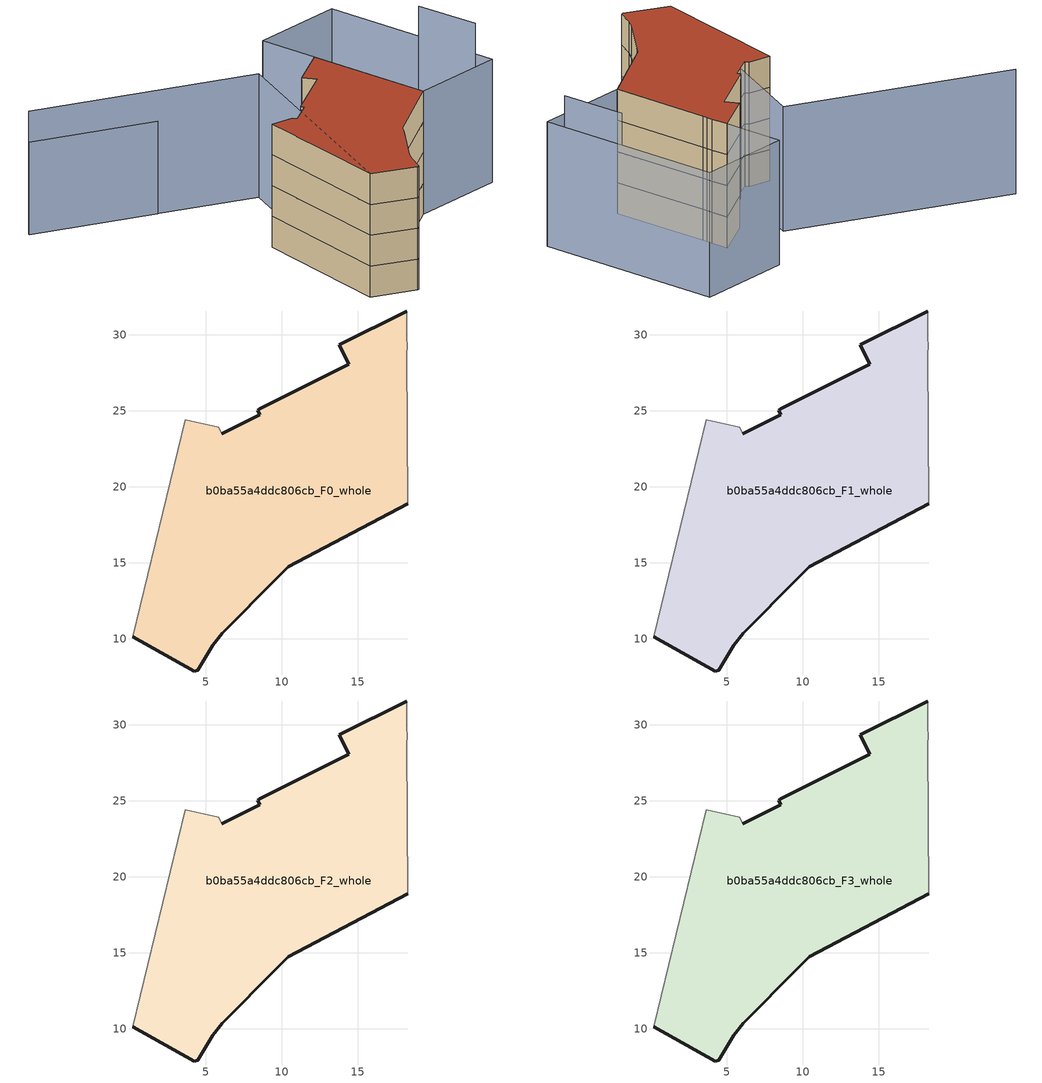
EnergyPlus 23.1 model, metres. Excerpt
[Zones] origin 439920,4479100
b0ba55a4ddc806cb_F0_whole
 floor ground (EU_floor_Construction): 18.24,31.56 18.25,29.79 18.25,29.26 18.25,28.73 18.29,18.88 10.43,14.72 9.7,14 6.09,10.37 5.48,9.58 4.48,7.94 4.26,7.88 0.22,10.13 3.66,24.41 5.87,23.9 6.06,23.49 8.58,24.72 8.43,25.03 8.57,25.14 14.43,28.06 13.8,29.35 z0
 wall outside (EU_wall_Construction): 18.24,31.56 13.8,29.35 14.43,28.06 8.57,25.14 8.43,25.03 8.58,24.72 6.06,23.49 / 0.22,10.13 4.26,7.88 4.48,7.94 5.48,9.58 6.09,10.37 9.7,14 10.43,14.72 18.29,18.88 z0:3
 wall adiabatic (EU_wall_Construction): 18.29,18.88 18.25,28.73 18.25,29.26 18.25,29.79 18.24,31.56 / 6.06,23.49 5.87,23.9 3.66,24.41 0.22,10.13 z0:3
b0ba55a4ddc806cb_F1_whole
 floor to b0ba55a4ddc806cb_F0_whole (EU_floor_Construction): 18.24,31.56 18.25,29.79 18.25,29.26 18.25,28.73 18.29,18.88 10.43,14.72 9.7,14 6.09,10.37 5.48,9.58 4.48,7.94 4.26,7.88 0.22,10.13 3.66,24.41 5.87,23.9 6.06,23.49 8.58,24.72 8.43,25.03 8.57,25.14 14.43,28.06 13.8,29.35 z3
 wall outside (EU_wall_Construction): 18.24,31.56 13.8,29.35 14.43,28.06 8.57,25.14 8.43,25.03 8.58,24.72 6.06,23.49 / 0.22,10.13 4.26,7.88 4.48,7.94 5.48,9.58 6.09,10.37 9.7,14 10.43,14.72 18.29,18.88 z3:6
 wall adiabatic (EU_wall_Construction): 18.29,18.88 18.25,28.73 18.25,29.26 18.25,29.79 18.24,31.56 / 6.06,23.49 5.87,23.9 3.66,24.41 0.22,10.13 z3:6
b0ba55a4ddc806cb_F2_whole
 floor to b0ba55a4ddc806cb_F1_whole (EU_floor_Construction): 18.24,31.56 18.25,29.79 18.25,29.26 18.25,28.73 18.29,18.88 10.43,14.72 9.7,14 6.09,10.37 5.48,9.58 4.48,7.94 4.26,7.88 0.22,10.13 3.66,24.41 5.87,23.9 6.06,23.49 8.58,24.72 8.43,25.03 8.57,25.14 14.43,28.06 13.8,29.35 z6
 wall outside (EU_wall_Construction): 18.24,31.56 13.8,29.35 14.43,28.06 8.57,25.14 8.43,25.03 8.58,24.72 6.06,23.49 / 0.22,10.13 4.26,7.88 4.48,7.94 5.48,9.58 6.09,10.37 9.7,14 10.43,14.72 18.29,18.88 z6:9
 wall adiabatic (EU_wall_Construction): 18.29,18.88 18.25,28.73 18.25,29.26 18.25,29.79 18.24,31.56 / 6.06,23.49 5.87,23.9 3.66,24.41 0.22,10.13 z6:9
b0ba55a4ddc806cb_F3_whole
 floor to b0ba55a4ddc806cb_F2_whole (EU_floor_Construction): 18.24,31.56 18.25,29.79 18.25,29.26 18.25,28.73 18.29,18.88 10.43,14.72 9.7,14 6.09,10.37 5.48,9.58 4.48,7.94 4.26,7.88 0.22,10.13 3.66,24.41 5.87,23.9 6.06,23.49 8.58,24.72 8.43,25.03 8.57,25.14 14.43,28.06 13.8,29.35 z9
 wall outside (EU_wall_Construction): 18.24,31.56 13.8,29.35 14.43,28.06 8.57,25.14 8.43,25.03 8.58,24.72 6.06,23.49 / 0.22,10.13 4.26,7.88 4.48,7.94 5.48,9.58 6.09,10.37 9.7,14 10.43,14.72 18.29,18.88 z9:12
 wall adiabatic (EU_wall_Construction): 18.29,18.88 18.25,28.73 18.25,29.26 18.25,29.79 18.24,31.56 / 6.06,23.49 5.87,23.9 3.66,24.41 0.22,10.13 z9:12
 roof outside (EU_roof_Construction): 10.43,14.72 18.29,18.88 18.25,28.73 18.25,29.26 18.25,29.79 18.24,31.56 13.8,29.35 14.43,28.06 8.57,25.14 8.43,25.03 8.58,24.72 6.06,23.49 5.87,23.9 3.66,24.41 0.22,10.13 4.26,7.88 4.48,7.94 5.48,9.58 6.09,10.37 9.7,14 z12
shading: 28.05,20.86 27.94,27.37 z0:15; -7.97,43.24 12.01,32.91 / 12.01,32.91 0.22,10.13 / 18.29,18.88 18.21,37.57 / 18.21,37.57 28.04,37.61 / 28.04,37.61 28.11,18.92 / 28.11,18.92 18.29,18.88 z0:12; 3.15,37.39 -8.01,43.17 z0:9
[Building]
EU S2 Campaign: North Axis=0; Terrain=City; Solar Distribution=FullExterior
[Site:Location]
Madrid: Latitude=40.5; Longitude=-3.5; Time Zone=1; Elevation=609
[SizingPeriod:WeatherFileDays]
AnnualSizingPeriod: Begin Month=1; Begin Day of Month=1; End Month=12; End Day of Month=31; Day of Week for Start Day=Monday; Use Weather File Daylight Saving Period=No; Use Weather File Rain and Snow Indicators=No
[MATERIAL]
EU_InternalMass_Material: Roughness=MediumRough; Thickness=0.1; Conductivity=1; Density=1800; Specific Heat=900; Thermal Absorptance=0.9; Solar Absorptance=0.7; Visible Absorptance=0.7
[MATERIAL:NOMASS] Roughness=MediumRough; Thermal Absorptance=0.9; Solar Absorptance=0.7; Visible Absorptance=0.7
Name | Thermal Resistance
EU_wall_NoMass | 1.60022
EU_roof_NoMass | 1.57597
EU_floor_NoMass | 0.470652
[CONSTRUCTION]
EU_wall_Construction: EU_wall_NoMass
EU_roof_Construction: EU_roof_NoMass
EU_floor_Construction: EU_floor_NoMass
EU_InternalMass_Construction: EU_InternalMass_Material
[ZONE] Type=1; Multiplier=1; Ceiling Height=autocalculate; Floor Area=autocalculate; Part of Total Floor Area=Yes
Name | Volume
b0ba55a4ddc806cb_F0_whole | 637.457
b0ba55a4ddc806cb_F1_whole; b0ba55a4ddc806cb_F2_whole; b0ba55a4ddc806cb_F3_whole | 637.456
[INTERNALMASS] Construction=EU_InternalMass_Construction; Surface Area=212.485
Name | Zone or ZoneList
b0ba55a4ddc806cb_F0_whole_EU_InternalMass | b0ba55a4ddc806cb_F0_whole
b0ba55a4ddc806cb_F1_whole_EU_InternalMass | b0ba55a4ddc806cb_F1_whole
b0ba55a4ddc806cb_F2_whole_EU_InternalMass | b0ba55a4ddc806cb_F2_whole
b0ba55a4ddc806cb_F3_whole_EU_InternalMass | b0ba55a4ddc806cb_F3_whole
[OTHEREQUIPMENT] Fuel Type=Electricity; Design Level Calculation Method=Watts/Area; Power per Zone Floor Area=1; Fraction Latent=0; Fraction Radiant=0; Fraction Lost=0; Carbon Dioxide Generation Rate=0; EndUse Subcategory=EU_Step8_InternalGains
Name | Zone or ZoneList or Space or SpaceList | Schedule
EU_Step8_InternalGain_b0ba55a4ddc806cb_F0_whole_f000 | b0ba55a4ddc806cb_F0_whole | EU_Step8_GainSchedule_b0ba55a4ddc806cb_F0_whole_f000
EU_Step8_InternalGain_b0ba55a4ddc806cb_F1_whole_f000 | b0ba55a4ddc806cb_F1_whole | EU_Step8_GainSchedule_b0ba55a4ddc806cb_F1_whole_f000
EU_Step8_InternalGain_b0ba55a4ddc806cb_F2_whole_f000 | b0ba55a4ddc806cb_F2_whole | EU_Step8_GainSchedule_b0ba55a4ddc806cb_F2_whole_f000
EU_Step8_InternalGain_b0ba55a4ddc806cb_F3_whole_f000 | b0ba55a4ddc806cb_F3_whole | EU_Step8_GainSchedule_b0ba55a4ddc806cb_F3_whole_f000
[ZONEVENTILATION:DESIGNFLOWRATE] Schedule=EU_AlwaysOn; Design Flow Rate Calculation Method=AirChanges/Hour; Air Changes per Hour=0.480704; Ventilation Type=Natural; Fan Pressure Rise=0; Fan Total Efficiency=1; Constant Term Coefficient=1; Temperature Term Coefficient=0; Velocity Term Coefficient=0; Velocity Squared Term Coefficient=0; Minimum Indoor Temperature=-100; Maximum Indoor Temperature=100; Delta Temperature=-100; Minimum Outdoor Temperature=-100; Maximum Outdoor Temperature=100; Maximum Wind Speed=40
Name | Zone or ZoneList or Space or SpaceList
EU_ConstantAir_b0ba55a4ddc806cb_F0_whole | b0ba55a4ddc806cb_F0_whole
EU_ConstantAir_b0ba55a4ddc806cb_F1_whole | b0ba55a4ddc806cb_F1_whole
EU_ConstantAir_b0ba55a4ddc806cb_F2_whole | b0ba55a4ddc806cb_F2_whole
EU_ConstantAir_b0ba55a4ddc806cb_F3_whole | b0ba55a4ddc806cb_F3_whole
[HVACTEMPLATE:THERMOSTAT] Constant Heating Setpoint=20; Constant Cooling Setpoint=50
EU_HeatOnly_b0ba55a4ddc806cb_F0_whole; EU_HeatOnly_b0ba55a4ddc806cb_F1_whole; EU_HeatOnly_b0ba55a4ddc806cb_F2_whole; EU_HeatOnly_b0ba55a4ddc806cb_F3_whole
[HVACTEMPLATE:ZONE:IDEALLOADSAIRSYSTEM] System Availability Schedule=EU_AlwaysOn; Maximum Heating Supply Air Temperature=50; Minimum Cooling Supply Air Temperature=13; Maximum Heating Supply Air Humidity Ratio=0.0156; Minimum Cooling Supply Air Humidity Ratio=0.0077; Heating Limit=NoLimit; Cooling Limit=NoLimit; Heating Availability Schedule=EU_AlwaysOn; Cooling Availability Schedule=EU_CoolingOff; Dehumidification Control Type=ConstantSensibleHeatRatio; Cooling Sensible Heat Ratio=0.7; Dehumidification Setpoint=60; Humidification Control Type=None; Humidification Setpoint=30; Outdoor Air Method=None; Outdoor Air Flow Rate per Person=0.00944; Outdoor Air Flow Rate per Zone Floor Area=0; Outdoor Air Flow Rate per Zone=0; Demand Controlled Ventilation Type=None; Outdoor Air Economizer Type=NoEconomizer; Heat Recovery Type=None; Sensible Heat Recovery Effectiveness=0.7; Latent Heat Recovery Effectiveness=0.65
Name | Template Thermostat
b0ba55a4ddc806cb_F0_whole | EU_HeatOnly_b0ba55a4ddc806cb_F0_whole
b0ba55a4ddc806cb_F1_whole | EU_HeatOnly_b0ba55a4ddc806cb_F1_whole
b0ba55a4ddc806cb_F2_whole | EU_HeatOnly_b0ba55a4ddc806cb_F2_whole
b0ba55a4ddc806cb_F3_whole | EU_HeatOnly_b0ba55a4ddc806cb_F3_whole
[SIZING:ZONE] Zone Cooling Design Supply Air Temperature Input Method=SupplyAirTemperature; Zone Cooling Design Supply Air Temperature=13; Zone Heating Design Supply Air Temperature Input Method=SupplyAirTemperature; Zone Heating Design Supply Air Temperature=50; Zone Cooling Design Supply Air Humidity Ratio=0.008; Zone Heating Design Supply Air Humidity Ratio=0.008; Cooling Design Air Flow Method=DesignDay; Cooling Design Air Flow Rate=0; Cooling Minimum Air Flow per Zone Floor Area=0.000762; Cooling Minimum Air Flow=0; Cooling Minimum Air Flow Fraction=0.2; Heating Design Air Flow Method=DesignDay; Heating Design Air Flow Rate=0; Heating Maximum Air Flow per Zone Floor Area=0.002032; Heating Maximum Air Flow=0.141576; Heating Maximum Air Flow Fraction=0.3; Account for Dedicated Outdoor Air System=No; Dedicated Outdoor Air System Control Strategy=NeutralSupplyAir; Dedicated Outdoor Air Low Setpoint Temperature for Design=autosize; Dedicated Outdoor Air High Setpoint Temperature for Design=autosize; Zone Load Sizing Method=Sensible Load Only No Latent Load; Zone Latent Cooling Design Supply Air Humidity Ratio Input Method=HumidityRatioDifference; Zone Cooling Design Supply Air Humidity Ratio Difference=0.005; Zone Latent Heating Design Supply Air Humidity Ratio Input Method=HumidityRatioDifference; Zone Humidification Design Supply Air Humidity Ratio Difference=0.005
b0ba55a4ddc806cb_F0_whole; b0ba55a4ddc806cb_F1_whole; b0ba55a4ddc806cb_F2_whole; b0ba55a4ddc806cb_F3_whole
[SCHEDULE:CONSTANT]
Name | Hourly Value
EU_AlwaysOn | 1
EU_CoolingOff | 0
[SCHEDULE:FILE] Column Number=1; Rows to Skip at Top=0; Number of Hours of Data=8760; Column Separator=Comma; Interpolate to Timestep=No; Minutes per Item=60; Adjust Schedule for Daylight Savings=Yes
Name | File
EU_Step8_GainSchedule_b0ba55a4ddc806cb_F0_whole_f000 | ../../schedules/b0ba55a4ddc806cb/b0ba55a4ddc806cb_F0_whole_f000_gain.csv
EU_Step8_GainSchedule_b0ba55a4ddc806cb_F1_whole_f000 | ../../schedules/b0ba55a4ddc806cb/b0ba55a4ddc806cb_F1_whole_f000_gain.csv
EU_Step8_GainSchedule_b0ba55a4ddc806cb_F2_whole_f000 | ../../schedules/b0ba55a4ddc806cb/b0ba55a4ddc806cb_F2_whole_f000_gain.csv
EU_Step8_GainSchedule_b0ba55a4ddc806cb_F3_whole_f000 | ../../schedules/b0ba55a4ddc806cb/b0ba55a4ddc806cb_F3_whole_f000_gain.csv
